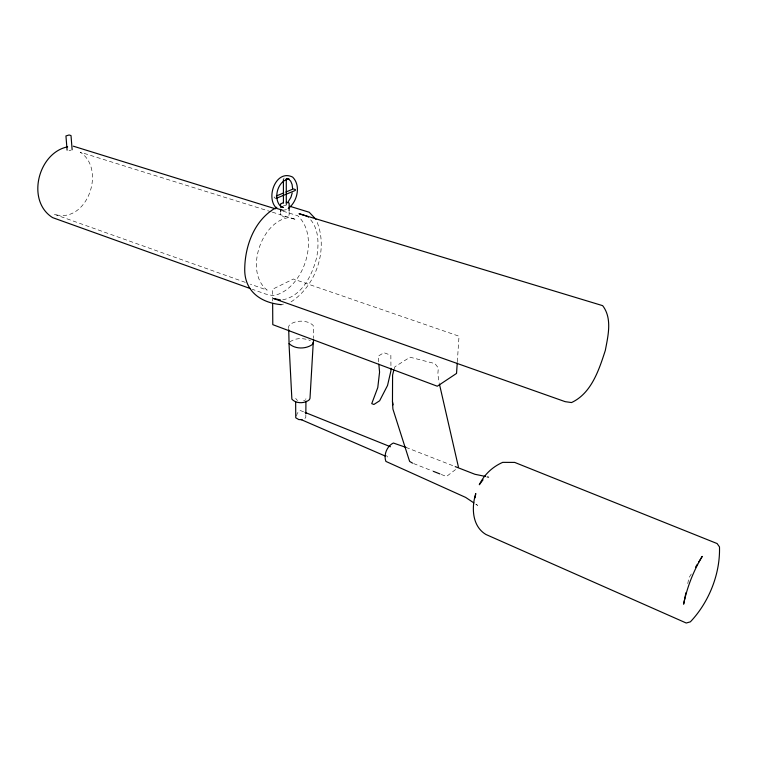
<?xml version="1.0" encoding="UTF-8"?>
<svg xmlns="http://www.w3.org/2000/svg" width="758" height="758" viewBox="0 0 758 758"><rect width="100%" height="100%" fill="white"/><g stroke="black" fill="none" stroke-linecap="round" stroke-linejoin="round"><path stroke-width="0.57" stroke-dasharray="3.79 2.84" d="M288.732 328.574L288.732 326.366L289.603 324.689C296.207 319.952 307.104 319.762 313.196 325.419L313.499 338.163M289.13 211.795L289.13 215.054L284.458 217.082L280.631 215.888L280.621 212.61M305.834 415.005L305.815 417.336L304.669 418.823M457.32 361.784L459.026 336.201L293.384 279.02L272.567 289.234L272.643 301.04M296.605 415.924L297.108 413.593L299.183 410.902L300.68 410.656L303.958 411.973M687.752 583.594L688.899 577.871L691.931 572.991M394.236 368.862L394.984 366.711L410.021 357.198L434.94 363.603L438.314 367.924L437.849 374.215L439.147 382.828M305.607 399.523L305.948 398.746M455.577 469.562L446.453 476.507L440.976 474.347M289.859 342.038C294.71 338.04 301.817 338.049 307.625 339.603M291.006 301.911C316.531 285.378 328.783 248.463 316.37 220.388M303.588 400.736L304.792 400.205M286.297 205.617L283.445 205.352M283.397 178.414L284.241 178.083M69.006 150.747L71.091 150.084M281.341 304.669L283.492 304.062M282.687 299.865C302.366 295.866 312.324 274.908 316.749 257.133C319.137 243.11 319.109 225.818 306.914 216.172M283.018 210.317L286.496 209.634M486.788 477.104L488.891 477.133L486.74 476.687M276.225 198.369L274.197 197.753L274.188 196.853M282.98 211.16L297.686 215.717C320.975 237.017 303.456 289.793 273.306 295.677L265.556 294.028L252.243 289.253M271.231 211.823L80.215 152.168C106.726 169.555 86.687 224.88 54.074 214.211L245.952 282.582M272.359 212.174L296.094 219.593L289.253 217.508C261.103 220.948 244.161 272.075 267.157 290.134L250.415 284.174M405.947 447.381L455.207 466.596M413.622 463.564L432.221 470.898M308.714 339.897L310.382 340.749M297.515 400.546L295.658 398.414M475.749 504.165L477.587 505.397L476.005 504.061M387.565 457.055L386.533 455.596M378.612 361.888L378.081 356.213L383.927 352.697L390.853 355.246L390.948 367.061"/><path stroke-width="1.14" d="M288.732 329.673L289.073 343.554C295.014 349.429 306.166 349.23 312.647 344.293L313.452 342.569L313.49 339.262M289.139 210.705L289.139 203.078L286.249 202.197M295.648 401.901L295.753 417.81L298.832 419.581L301.997 419.686M393.08 404.867L392.473 401.674L392.587 375.068L393.866 369.932M305.844 413.849L305.938 401.067M457.245 362.949L456.543 373.419L437.29 386.22L272.785 324.651L272.653 303.399M475.039 497.845L475.768 493.562C471.362 507.481 472.063 526.185 485.916 534.475L686.236 623.019L690.367 621.844C708.92 602.307 720.327 573.901 719.484 546.906L717.115 543.562L514.673 462.408L502.696 462.361C492.454 466.843 484.173 474.66 479.293 484.75L483.036 479.786M685.924 592.747L683.631 604.183C687.042 587.346 693.39 571.144 702.211 556.41L698.582 562.265M292.2 192.958L290.939 197.288L287.67 202.67M695.56 567.145L697.369 564.217M288.211 208.497C297.269 201.799 301.239 185.634 292.645 177.107C275.865 168.627 264.997 198.511 276.897 208.488L283.018 210.317M276.85 207.247C255.19 218.787 245.27 244.474 244.749 267.981C243.877 290.721 260.259 302.764 281.341 304.669M283.407 202.699L280.593 203.883L280.602 207.161M276.225 198.369L295.355 190.429L295.364 189.547L293.337 188.95L285.889 192.02M276.319 195.981L283.767 192.902M288.94 178.888C277.523 180.669 272.672 198.852 280.905 206.621L283.558 207.455L280.631 206.621M67.642 146.834C38.118 152.718 25.848 200.908 52.624 217.631L250.026 288.457M485.66 476.469L474.915 474.281L455.207 466.596M280.432 299.931L273.496 298.481L565.184 401.664L571.532 402.555C591.477 393.288 599.028 369.828 605.329 350.376C608.039 335.908 612.464 318.407 602.657 305.654L299.012 213.699L306.914 216.172M289.907 206.299L309.207 212.249L315.953 219.327M73.308 146.18L275.419 208.82M286.875 178.405L288.627 179.011L290.731 181.228L292.095 184.516L292.597 188.553M405.947 447.381L393.364 443.023C387.054 446.036 383.34 454.876 385.917 461.423L465.649 497.409L473.911 502.933M433.32 471.324L439.886 473.911M305.057 412.418L390.465 446.756M300.888 419.487L385.396 456.117M412.523 463.129L409.652 461.433L408.837 459.026L392.9 409.026L392.473 401.674M312.751 342.758L313.149 344.473L309.994 398.348L309.387 399.731C304.716 403.72 296.113 403.843 291.877 399.172L289.016 343.715M439.413 383.984L458.382 466.814M378.82 364.153L379.569 372.083L377.778 387.584L371.742 403.626L373.884 404.478L379.635 400.774L387.537 385.471L390.976 370.605L390.957 368.236M67.092 150.141L65.946 135.947L69.092 134.981L71.015 135.568L72.133 149.752M280.612 209.341L280.612 211.52M286.278 178.68L286.297 204.452M283.397 179.589L283.445 203.011"/></g></svg>
